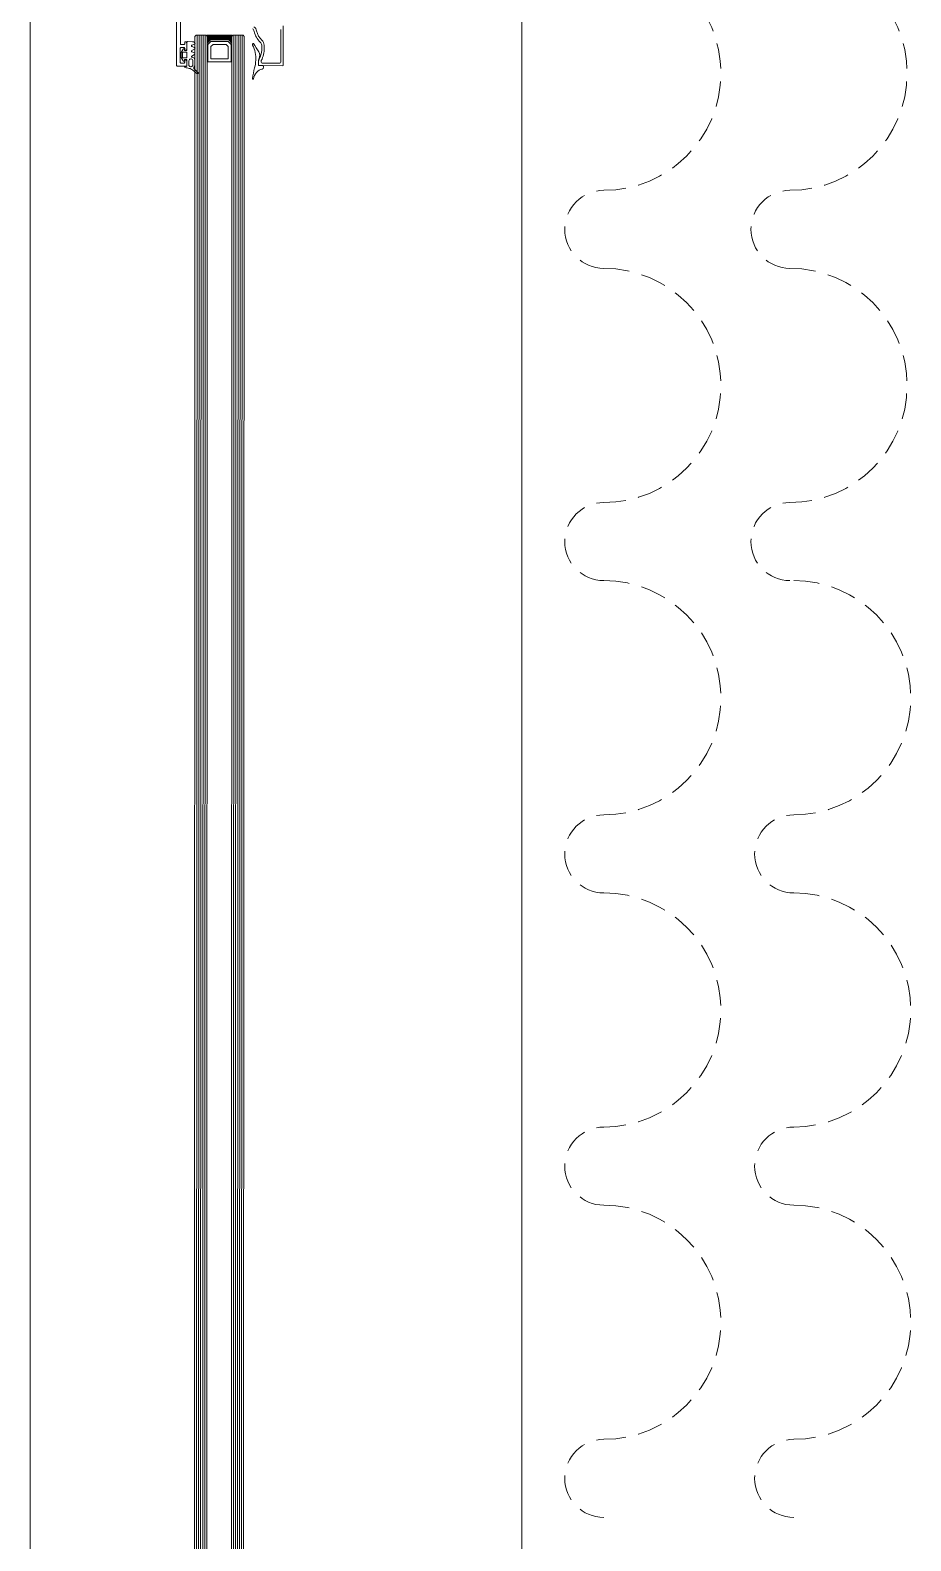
# Model space of a CAD drawing. Header units: centimetres. Extents: x 118932 to 154602, y -32682 to -23521.
# Drawn here: x 140814.1 to 140857.1, y -28397.8 to -28324.1 of the extents above; entities that cross this region are included whole.
import ezdxf

# ---------------------------------------------------------------- set-up
doc = ezdxf.new("R2010")
doc.units = ezdxf.units.CM
doc.header["$LTSCALE"] = 50
doc.header["$MEASUREMENT"] = 0
doc.linetypes.add('HIDDEN', pattern=[0.375, 0.25, -0.125])
for name, color, linetype, lineweight, true_color in [('GEN_02_TF_Mobilya', 7, 'Continuous', 5, 0x745e3d), ('GEN_02_TF_Pencere', 7, 'Continuous', 9, 0x6093ac), ('GEN_05_ML_Mermer', 7, 'Continuous', 9, 0x9d8692)]:
    doc.layers.add(name, color=color, linetype=linetype, lineweight=lineweight, true_color=true_color)

# ---------------------------------------------------------------- blocks, each defined once
blk = doc.blocks.new('P4_')
at = {"layer": 'GEN_02_TF_Pencere', "extrusion": (0, 0, -1)}
for p, q in [((107946.068, 6095.172, 0), (107946.048, 6095.181, 0)), ((107946.378, 6095.161, 0), (107946.117, 6095.161, 0)), ((107946.408, 6095.371, 0), (107946.408, 6095.186, 0)), ((107946.476, 6095.396, 0), (107946.438, 6095.396, 0)), ((107946.438, 6095.396, 0), (107946.438, 6095.396, 0)), ((107945.38, 6094.855, 0), (107945.393, 6094.857, 0)), ((107945.238, 6091.688, 0), (107945.238, 6091.939, 0)), ((107945.249, 6091.978, 0), (107945.281, 6092.035, 0)), ((107945.357, 6092.032, 0), (107945.412, 6091.899, 0)), ((107945.468, 6091.899, 0), (107945.523, 6092.032, 0)), ((107945.599, 6092.035, 0), (107945.677, 6091.895, 0)), ((107945.732, 6091.898, 0), (107945.788, 6092.031, 0)), ((107945.863, 6092.035, 0), (107945.941, 6091.895, 0)), ((107945.996, 6091.898, 0), (107946.035, 6091.991, 0)), ((107946.035, 6091.991, 0), (107946.035, 6091.991, 0)), ((107946.129, 6092.049, 0), (107946.383, 6092.049, 0)), ((107946.363, 6091.951, 0), (107946.178, 6091.951, 0)), ((107946.542, 6092.003, 0), (107946.753, 6092.202, 0)), ((107946.805, 6092.162, 0), (107946.627, 6091.947, 0)), ((107945.663, 6091.661, 0), (107945.268, 6091.661, 0)), ((107945.763, 6091.379, 0), (107945.599, 6091.482, 0)), ((107945.623, 6091.546, 0), (107945.663, 6091.546, 0)), ((107945.663, 6091.546, 0), (107945.663, 6091.661, 0)), ((107945.743, 6091.634, 0), (107945.743, 6091.476, 0)), ((107946.013, 6091.378, 0), (107945.763, 6091.379, 0)), ((107946.003, 6091.66, 0), (107945.773, 6091.661, 0)), ((107945.773, 6091.449, 0), (107946.003, 6091.449, 0)), ((107946.176, 6091.482, 0), (107946.013, 6091.378, 0)), ((107946.024, 6091.653, 0), (107946.024, 6091.653, 0)), ((107946.033, 6091.475, 0), (107946.033, 6091.634, 0)), ((107946.078, 6091.863, 0), (107946.078, 6091.844, 0)), ((107946.078, 6091.863, 0), (107946.078, 6091.863, 0)), ((107946.413, 6091.66, 0), (107946.113, 6091.66, 0)), ((107946.113, 6091.66, 0), (107946.113, 6091.546, 0)), ((107946.113, 6091.546, 0), (107946.153, 6091.546, 0)), ((107946.177, 6091.756, 0), (107946.363, 6091.756, 0)), ((107946.443, 6091.573, 0), (107946.443, 6091.634, 0)), ((107946.463, 6091.844, 0), (107946.463, 6091.863, 0))]:
    blk.add_line(p, q, dxfattribs=at)
at = {"layer": 'GEN_02_TF_Pencere'}
for p, q in [((107944.978, 6094.455, 0), (107944.928, 6094.405, 0)), ((107944.928, 6094.405, 0), (107944.928, 6093.905, 0)), ((108041.358, 6094.353, 0), (107944.928, 6094.355, 0)), ((108041.358, 6094.253, 0), (107944.928, 6094.255, 0)), ((108041.358, 6094.153, 0), (107944.928, 6094.155, 0)), ((108041.308, 6094.453, 0), (107944.978, 6094.455, 0)), ((108041.358, 6094.053, 0), (107944.928, 6094.055, 0)), ((108041.358, 6093.953, 0), (107944.928, 6093.955, 0)), ((107944.928, 6093.905, 0), (107944.978, 6093.855, 0)), ((108040.983, 6093.853, 0), (107944.928, 6093.855, 0)), ((107944.928, 6093.855, 0), (107945.303, 6093.855, 0)), ((107944.928, 6092.655, 0), (107944.928, 6093.855, 0)), ((107944.928, 6093.855, 0), (107944.928, 6093.855, 0)), ((107944.928, 6093.855, 0), (107944.928, 6092.655, 0)), ((107944.968, 6093.855, 0), (107944.968, 6092.655, 0)), ((107945.008, 6093.855, 0), (107945.008, 6092.655, 0)), ((107945.048, 6093.855, 0), (107945.048, 6092.655, 0)), ((107945.088, 6093.855, 0), (107945.088, 6092.655, 0)), ((107945.128, 6093.855, 0), (107945.128, 6092.655, 0)), ((107945.303, 6093.855, 0), (107945.153, 6093.705, 0)), ((107945.153, 6093.705, 0), (107945.153, 6092.805, 0)), ((107945.168, 6093.855, 0), (107945.168, 6093.72, 0)), ((107945.208, 6093.855, 0), (107945.208, 6093.76, 0)), ((107945.378, 6093.825, 0), (107945.228, 6093.675, 0)), ((107945.228, 6093.675, 0), (107945.228, 6092.835, 0)), ((107945.248, 6093.855, 0), (107945.248, 6093.8, 0)), ((107945.288, 6093.855, 0), (107945.288, 6093.84, 0)), ((107946.228, 6093.825, 0), (107945.378, 6093.825, 0)), ((107945.478, 6093.675, 0), (107945.378, 6093.575, 0)), ((107945.378, 6093.575, 0), (107945.378, 6092.935, 0)), ((107946.078, 6093.675, 0), (107945.478, 6093.675, 0)), ((107946.078, 6092.835, 0), (107946.078, 6093.675, 0)), ((107946.228, 6092.685, 0), (107946.228, 6093.825, 0)), ((107945.153, 6092.805, 0), (107945.303, 6092.655, 0)), ((107945.168, 6092.79, 0), (107945.168, 6092.655, 0)), ((107945.208, 6092.75, 0), (107945.208, 6092.655, 0)), ((107945.228, 6092.835, 0), (107945.378, 6092.685, 0)), ((107945.248, 6092.71, 0), (107945.248, 6092.655, 0)), ((107945.288, 6092.67, 0), (107945.288, 6092.655, 0)), ((107945.378, 6092.935, 0), (107945.478, 6092.835, 0)), ((107945.378, 6092.685, 0), (107946.228, 6092.685, 0)), ((107945.478, 6092.835, 0), (107946.078, 6092.835, 0)), ((107944.978, 6092.655, 0), (107944.928, 6092.605, 0)), ((108040.983, 6092.653, 0), (107944.928, 6092.655, 0)), ((107945.303, 6092.655, 0), (107944.928, 6092.655, 0)), ((107944.928, 6092.605, 0), (107944.928, 6092.105, 0)), ((108041.358, 6092.553, 0), (107944.928, 6092.555, 0)), ((108041.358, 6092.453, 0), (107944.928, 6092.455, 0)), ((108041.358, 6092.353, 0), (107944.928, 6092.355, 0)), ((108041.358, 6092.253, 0), (107944.928, 6092.255, 0)), ((108041.358, 6092.153, 0), (107944.928, 6092.155, 0)), ((107944.928, 6092.105, 0), (107944.978, 6092.055, 0)), ((108041.308, 6092.053, 0), (107944.978, 6092.055, 0))]:
    blk.add_line(p, q, dxfattribs=at)
at = {"layer": 'GEN_02_TF_Pencere', "elevation": 0}
for points in [[(107944.648, 6096.241), (107946.238, 6096.241, -0.414213), (107946.288, 6096.191), (107946.288, 6095.331, -0.414213), (107946.238, 6095.281), (107946.186, 6095.281, -0.127549), (107946.152, 6095.29, 0.13898), (107945.558, 6095.43), (107945.409, 6095.43, 0.215322), (107945.169, 6095.321, -0.168624), (107944.712, 6095.063, 0.197358), (107944.507, 6094.932)], [(107944.606, 6094.863, -0.197358), (107944.734, 6094.945, 0.168624), (107945.259, 6095.242, -0.215322), (107945.409, 6095.31), (107945.656, 6095.31, -0.114883), (107946.092, 6095.186, 0.126996), (107946.189, 6095.161), (107946.378, 6095.161, 0.414213), (107946.408, 6095.191), (107946.408, 6096.331, 0.414213), (107946.378, 6096.361), (107946.378, 6096.361), (107944.458, 6096.361, 0.41421)], [(107936.458, 6091.152), (107946.398, 6091.152, 0.414214), (107946.428, 6091.182), (107946.428, 6091.622, 0.414214), (107946.398, 6091.652), (107946.198, 6091.652, 0.414214), (107946.128, 6091.582, 0.414214), (107946.158, 6091.552), (107946.238, 6091.552, -0.414214), (107946.288, 6091.502), (107946.288, 6091.382, -0.414214), (107946.238, 6091.332), (107945.568, 6091.332, -0.414214), (107945.518, 6091.382), (107945.518, 6091.502, -0.414214), (107945.568, 6091.552), (107945.648, 6091.552, 0.414214), (107945.678, 6091.582, 0.414214), (107945.608, 6091.652), (107945.298, 6091.652, 0.414214), (107945.248, 6091.602), (107945.248, 6091.582, 0.414214), (107945.278, 6091.552), (107945.348, 6091.552, -0.414214), (107945.378, 6091.522), (107945.378, 6091.352), (107943.958, 6091.352, -0.414214)]]:
    blk.add_lwpolyline(points, format="xyb", dxfattribs=at)
at = {"layer": 'GEN_02_TF_Pencere', "extrusion": (0, 0, -1)}
for centre, major_axis, start_param, end_param in [((107945.38, 6094.897, 0), (0.05, 0), 1.57101, 3.466737), ((107947.675, 6092.679, 0), (3.543, 0), 3.990064, 4.134382), ((107945.929, 6094.27, 0), (0.88, 0), 4.086507, 4.527649), ((107945.904, 6094.974, 0), (-0.286, 0), 0.956763, 2.099792), ((107946.063, 6093.72, 0), (-1.549, 0), 1.378609, 1.866448), ((107946.117, 6095.245, 0), (-0.1, 0), -1.570782, -1.053513), ((107946.378, 6095.186, 0), (0.03, 0), 0.000001, 1.570795), ((107946.438, 6095.371, 0), (0.03, 0), 3.141594, 4.712388), ((107946.476, 6095.312, 0), (-0.1, 0), 1.570967, 2.940044), ((107948.857, 6102.132, 0), (8.856, 0), 1.777943, 1.838474), ((107947.203, 6095.428, 0), (0.64, 0), 1.805526, 2.955356), ((107947.044, 6094.882, 0), (-0.03, 0), 3.142037, 4.994419), ((107947.044, 6094.882, 0), (0.03, 0), -1.226961, -0.000036), ((107945.382, 6094.888, 0), (0.0382, 0), 0.629084, 1.300082)]:
    blk.add_ellipse(centre, major_axis=major_axis, ratio=0.839387, start_param=start_param, end_param=end_param, dxfattribs=at)
at = {"layer": 'GEN_02_TF_Pencere'}
for centre, major_axis, start_param, end_param in [((107945.338, 6091.939, 0), (0.1, 0), 2.680578, 3.140437), ((107945.318, 6092.019, 0), (-0.0413, 0), 3.504733, 5.82217), ((107945.562, 6092.019, 0), (0.0413, 0), 0.458704, 2.776141), ((107945.826, 6092.018, 0), (0.0413, 0), 0.458705, 2.776142), ((107946.129, 6091.961, 0), (0.1, 0), 2.178997, 2.788351), ((107946.129, 6091.961, 0), (-0.1, 0), 4.711235, 5.320589), ((107946.178, 6091.863, 0), (0.1, 0), 1.569641, 3.140438), ((107946.363, 6091.863, 0), (-0.1, 0), 3.140436, 4.711234), ((107946.383, 6091.961, 0), (-0.1, 0), 3.745027, 4.711234), ((107946.507, 6092.036, 0), (0.0509, 0), 3.745027, 5.454025), ((107947.031, 6091.687, 0), (0.5, 0), 2.512106, 2.949893), ((107946.777, 6092.18, 0), (0.0344, 0), -0.614619, 2.340265), ((107945.268, 6091.688, 0), (0.03, 0), 3.140437, 4.711235), ((107945.44, 6091.908, 0), (0.03, 0), 3.490789, 5.931679), ((107945.623, 6091.511, 0), (-0.04, 0), 4.711234, 7.229163), ((107945.704, 6091.907, 0), (-0.03, 0), 0.487351, 2.788352), ((107945.773, 6091.634, 0), (-0.03, 0), 4.711232, 6.282029), ((107945.773, 6091.476, 0), (-0.03, 0), -0.001157, 1.56964), ((107945.968, 6091.907, 0), (0.03, 0), 3.628945, 5.929947), ((107946.003, 6091.634, 0), (-0.03, 0), 3.925836, 4.711232), ((107946.003, 6091.475, 0), (0.03, 0), 4.711233, 6.282031), ((107946.003, 6091.634, 0), (-0.03, 0), 3.140439, 3.925836), ((107946.178, 6091.844, 0), (0.1, 0), 3.140436, 4.711234), ((107946.153, 6091.51, 0), (0.04, 0), -0.948289, 1.56964), ((107946.363, 6091.844, 0), (0.1, 0), 4.711232, 6.28203), ((107946.413, 6091.634, 0), (0.03, 0), -0.001157, 1.56964), ((107946.473, 6091.573, 0), (0.03, 0), 3.140437, 6.105223), ((107950.798, 6091.043, 0), (4.337, 0), 2.949895, 3.003759)]:
    blk.add_ellipse(centre, major_axis=major_axis, ratio=0.881548, start_param=start_param, end_param=end_param, dxfattribs=at)
at = {"layer": 'GEN_05_ML_Mermer', "elevation": -0.003}
blk.add_lwpolyline([(108157.362, 6084.08), (108157.355, 6108.077), (107932.354, 6108.006), (107932.362, 6084.008)], close=True, dxfattribs=at)
blk = doc.blocks.new('DOGRAMA LEVEL 0 C BLOK')
at = {"rotation": 269.9818727565892}
blk.add_blockref('P4_', (-5467.354, 107815.413, 0), dxfattribs=at)
blk = doc.blocks.new('Drapery Nest - Drape-V397-TYPE F')
at = {"layer": 'GEN_02_TF_Mobilya', "linetype": 'HIDDEN'}
for points in [[(0, 95.25, -1), (0, 133.35, 1), (0, 247.65, -1), (0, 285.75, 1), (0, 400.05, -1), (0, 438.15, 1), (0, 400.05, -1), (0, 285.75, 1), (0, 247.65, -1), (0, 133.35, 1), (0, 95.25, -1), (0, -19.05, 1)], [(-1.81, -361.95, -1), (-1.81, -323.85, 1), (-1.81, -209.55, -1), (-1.81, -171.45, 1), (-1.81, -57.15, -1), (-1.81, -19.05, 1), (-1.81, -57.15, -1), (-1.81, -171.45, 1), (-1.81, -209.55, -1), (-1.81, -323.85, 1), (-1.81, -361.95, -1), (-1.81, -476.25, 1)]]:
    blk.add_lwpolyline(points, format="xyb", close=True, dxfattribs=at)
blk = doc.blocks.new('Drapery Nest - Drape-V396-TYPE F')
at = {"layer": 'GEN_02_TF_Mobilya', "linetype": 'HIDDEN'}
for points in [[(0, 95.25, -1), (0, 133.35, 1), (0, 247.65, -1), (0, 285.75, 1), (0, 400.05, -1), (0, 438.15, 1), (0, 400.05, -1), (0, 285.75, 1), (0, 247.65, -1), (0, 133.35, 1), (0, 95.25, -1), (0, -19.05, 1)], [(0, -361.95, -1), (0, -323.85, 1), (0, -209.55, -1), (0, -171.45, 1), (0, -57.15, -1), (0, -19.05, 1), (0, -57.15, -1), (0, -171.45, 1), (0, -209.55, -1), (0, -323.85, 1), (0, -361.95, -1), (0, -476.25, 1)]]:
    blk.add_lwpolyline(points, format="xyb", close=True, dxfattribs=at)
blk = doc.blocks.new('PPBamako_Cblok_Tefris')
at = {"xscale": -0.1000000000000004, "yscale": 0.1000000000000004, "zscale": 0.1000000000000004, "rotation": 180}
for name, p in [('Drapery Nest - Drape-V396-TYPE F', (-633.24, -861.998, -0.003)), ('Drapery Nest - Drape-V397-TYPE F', (-623.974, -861.998, -0.003))]:
    blk.add_blockref(name, p, dxfattribs=at)

msp = doc.modelspace()

# ---------------------------------------------------------------- block references
msp.add_blockref('DOGRAMA LEVEL 0 C BLOK', (140231.612, -28192.901))

# ---------------------------------------------------------------- next in the draw order: block references
msp.add_blockref('PPBamako_Cblok_Tefris', (141475.354, -27490.859, -0.003))

doc.saveas('drawing.dxf')
